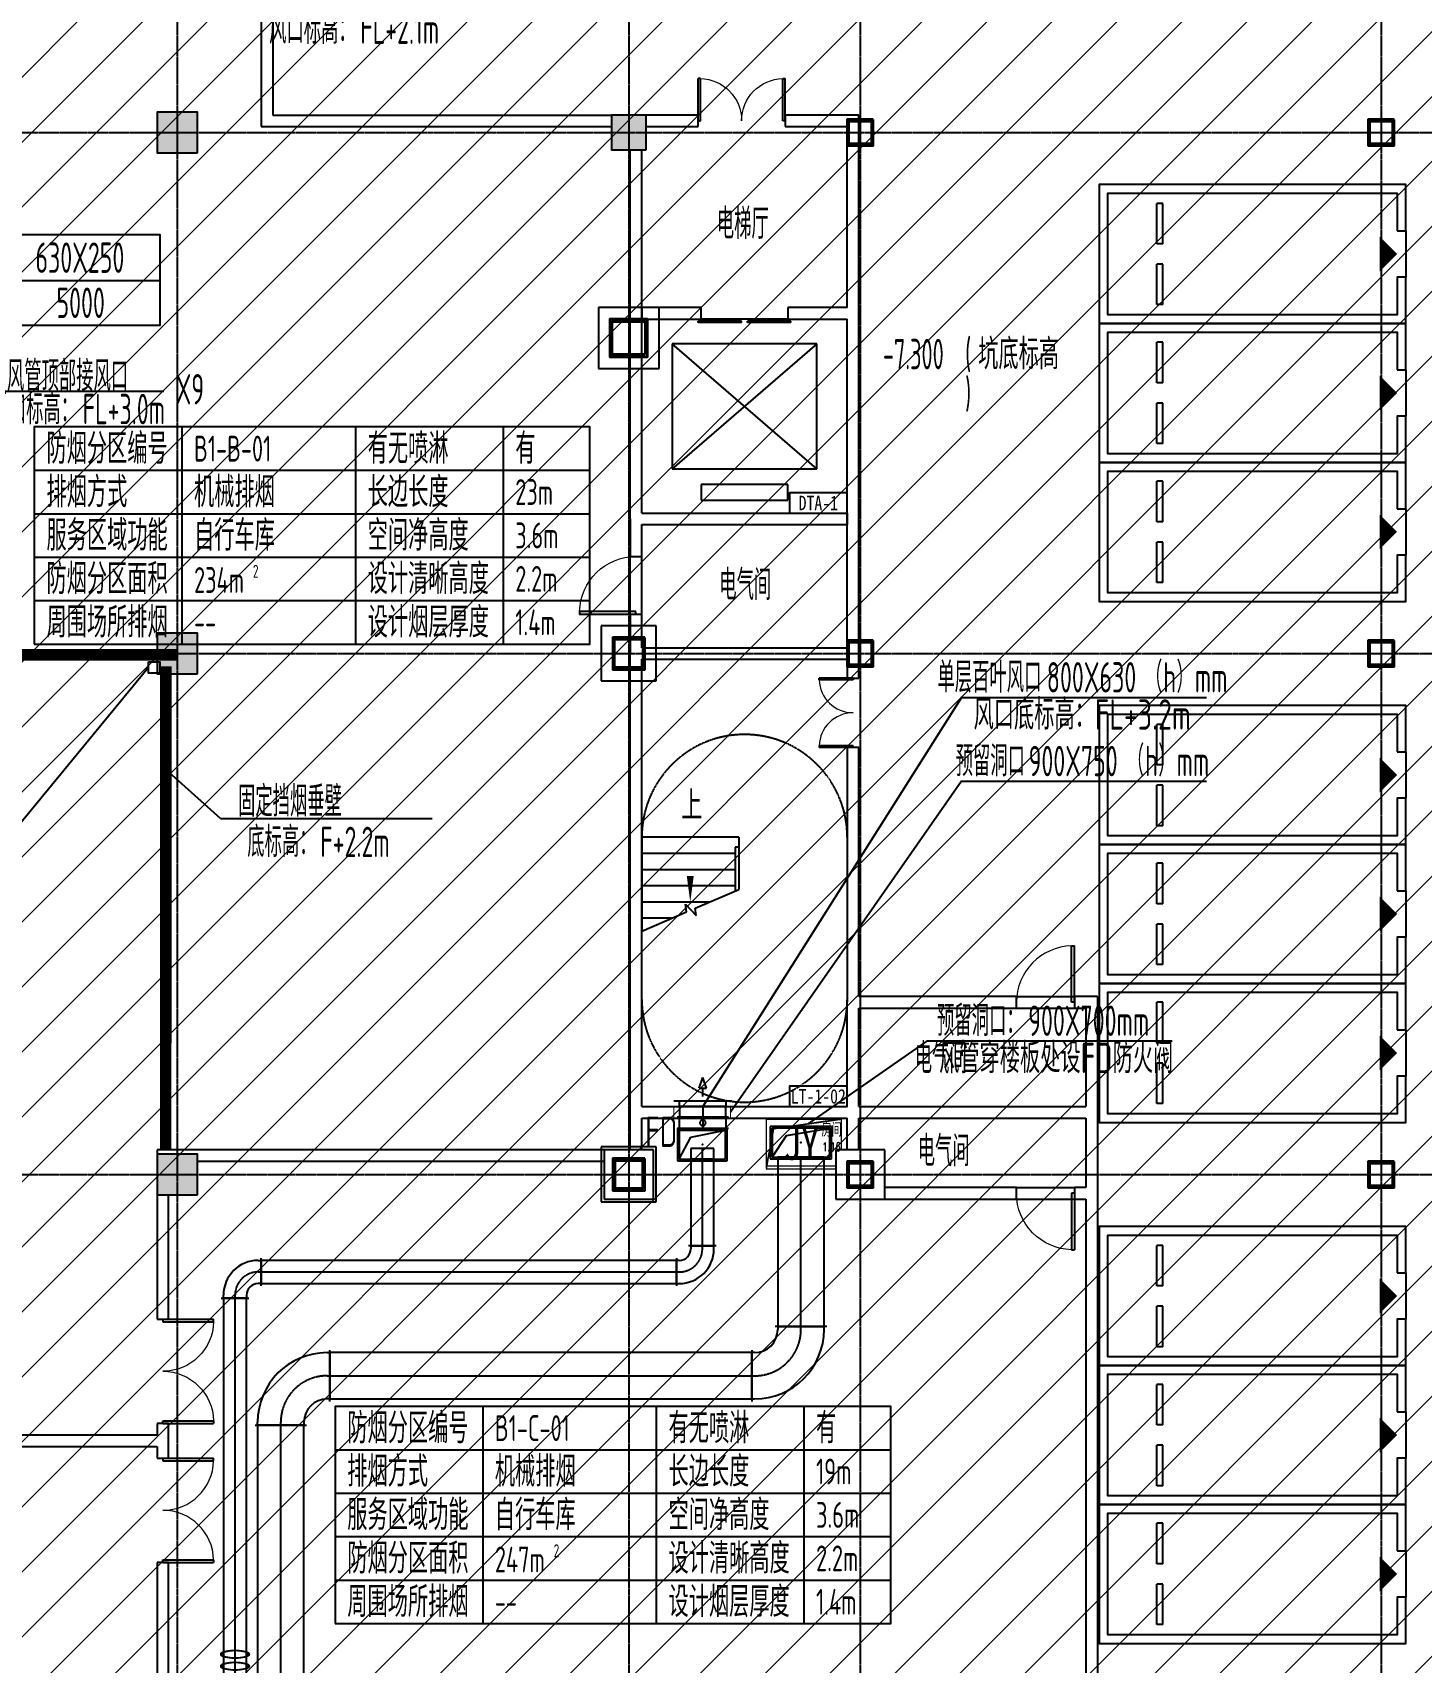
# Model space of a CAD drawing. Extents: x -20827274 to 1300756471, y -549375 to 3431892.
# Drawn here: x -77509 to -53513, y -327688 to -299536 of the extents above; entities that cross this region are included whole.
import ezdxf
from ezdxf.enums import TextEntityAlignment as Align

# ---------------------------------------------------------------- set-up
doc = ezdxf.new("R2010")
doc.units = 0
doc.header["$LTSCALE"] = 10
for name, pattern in [('CENTER2', [1.125, 0.75, -0.125, 0.125, -0.125]), ('DASH', [0.35, 0.25, -0.1]), ('暖附图底图$0$DASH', [0.35, 0.25, -0.1]), ('暖附图底图$0$DOTE', [2.42, 2, -0.2, 0.02, -0.2])]:
    doc.linetypes.add(name, pattern=pattern)
for name, color, linetype in [('1-zs', 3, 'Continuous'), ('1-暖通标注', 4, 'Continuous'), ('1-标注暖通', 4, 'Continuous'), ('DUCT-加压送风中心线', 5, 'CENTER2'), ('DUCT-加压送风标注', 3, 'Continuous'), ('DUCT-加压送风法兰', 2, 'Continuous'), ('DUCT-加压送风管', 1, 'Continuous'), ('DUCT-加压送风管立管', 1, 'Continuous'), ('DUCT-加压送风管端线', 2, 'Continuous'), ('DUCT-加压送风阀门', 7, 'Continuous'), ('DUCT-排风风口', 7, 'Continuous'), ('H-DUCT-加压送风中心线', 5, 'CENTER2'), ('H-DUCT-加压送风法兰', 2, 'Continuous'), ('H-DUCT-加压送风管', 1, 'Continuous'), ('H-DUCT-加压送风管立管', 1, 'Continuous'), ('H-DUCT-加压送风管端线', 2, 'Continuous'), ('H-PUB_TAB', 7, 'Continuous'), ('Hvac-Hide', 8, 'DASH'), ('PUB_HATCH', 8, 'Continuous'), ('暖附图底图$0$00-停车位', 8, 'Continuous'), ('暖附图底图$0$1-标注暖通', 8, 'Continuous'), ('暖附图底图$0$A-COLUMN', 8, 'Continuous'), ('暖附图底图$0$A-EVTR', 8, 'Continuous'), ('暖附图底图$0$A-ROOM_NAME', 8, 'Continuous'), ('暖附图底图$0$A-STAIR', 8, 'Continuous'), ('暖附图底图$0$A-WALL', 8, 'Continuous'), ('暖附图底图$0$A-WINDOW', 8, 'Continuous'), ('暖附图底图$0$DIM_SYMB', 8, 'Continuous'), ('暖附图底图$0$DOOR_FIRE', 8, 'Continuous'), ('暖附图底图$0$DOTE', 8, 'Continuous'), ('暖附图底图$0$PUB_TEXT', 8, 'Continuous'), ('暖附图底图$0$SPACE', 8, 'Continuous'), ('暖附图底图$0$SRC-03F$0$A-SYMB-NUMB-T', 8, 'Continuous'), ('暖附图底图$0$SRC-03F$0$A-WALL', 8, 'Continuous'), ('暖附图底图$0$STAIR', 8, 'Continuous'), ('暖附图底图$0$WINDOW', 8, 'Continuous')]:
    doc.layers.add(name, color=color, linetype=linetype)
for name, color, linetype, lineweight in [('F-非人防区', 105, 'Continuous', 15), ('HOLE', 52, 'Continuous', 15), ('暖附图底图$0$HOLE', 8, 'Continuous', 15), ('暖附图底图$0$钢柱', 8, 'Continuous', 35)]:
    doc.layers.add(name, color=color, linetype=linetype, lineweight=lineweight)
doc.styles.add('8B2_02', font='tssdeng.shx', dxfattribs={"width": 0.6, "bigfont": 'TSSDCHN.shx'})
doc.styles.add('_THVAC_PIPEDN', font='tssdeng.shx', dxfattribs={"width": 0.7, "height": 3.5, "bigfont": 'tssdchn.shx'})
doc.styles.add('暖附图底图$0$8B2_01', font='simhei.ttf', dxfattribs={"width": 0.8})
doc.styles.add('暖附图底图$0$8B2_02', font='tssdeng.shx', dxfattribs={"width": 0.6, "bigfont": 'TSSDCHN.shx'})
doc.styles.add('暖附图底图$0$_TCH_DIM', font='SIMPLEX', dxfattribs={"bigfont": 'GBCBIG'})
doc.styles.add('暖附图底图$0$_TCH_SPACE', font='SIMPLEX', dxfattribs={"height": 5, "bigfont": 'GBCBIG'})
doc.styles.add('暖附图底图$0$SRC-03F$0$ECADI-TXT', font='simplex.shx', dxfattribs={"bigfont": 'hztxt.shx'})
doc.styles.add('暖附图底图$0$Standard', font='TSSDENG.shx', dxfattribs={"width": 0.7, "bigfont": 'TSSDCHN.shx'})

# ---------------------------------------------------------------- blocks, each defined once
blk = doc.blocks.new('$风口$00000098')
for p, q in [((0, 200), (100, 200)), ((0, -200), (0, 200)), ((100, 250), (100, -250)), ((0, 0), (-100, 0)), ((172, 0), (315, 0)), ((315, 31), (500, 0)), ((315, 31), (315, -31)), ((315, -31), (500, 0)), ((100, -200), (0, -200))]:
    blk.add_line(p, q)
blk = doc.blocks.new('暖附图底图$0$车位2400x5300')
at = {"layer": '暖附图底图$0$00-停车位', "color": 251}
for p, q in [((-875, -1000), (-175, -1000)), ((-875, -1100), (-875, -1000)), ((-875, -1100), (-175, -1100)), ((-175, -1100), (-175, -1000)), ((175, -1000), (875, -1000)), ((175, -1100), (175, -1000)), ((175, -1100), (875, -1100)), ((875, -1100), (875, -1000)), ((400, -5300), (-400, -5300))]:
    blk.add_line(p, q, dxfattribs=at)
blk.add_lwpolyline([(400, -5150), (400, -5300), (1200, -5300), (1200, 0), (-1200, 0), (-1200, -5300), (-400, -5300), (-400, -5150), (-1050, -5150), (-1050, -150), (1050, -150), (1050, -5150), (400, -5150)], dxfattribs=at)
blk.add_lwpolyline([(0, -5150, 0, 600, 0), (0, -4850, 600, 600, 0)], format="xyseb", dxfattribs=at)
blk = doc.blocks.new('暖附图底图$0$A$C00330F2E')
at = {"layer": '暖附图底图$0$A-COLUMN'}
for p, q in [((5375, -129350), (4325, -129350)), ((4325, -129350), (4325, -130400)), ((5375, -130400), (5375, -129350)), ((4325, -130400), (5375, -130400)), ((5325, -134850), (4375, -134850)), ((4375, -134850), (4375, -135800)), ((5325, -135800), (5325, -134850)), ((4375, -135800), (5325, -135800)), ((5325, -143850), (4375, -143850)), ((4375, -143850), (4375, -144800)), ((5325, -144800), (5325, -143850)), ((4375, -144800), (5325, -144800))]:
    blk.add_line(p, q, dxfattribs=at)
at = {"layer": '暖附图底图$0$钢柱', "color": 4, "lineweight": 35}
for points in [[(9075, -126100), (8625, -126100), (8625, -126550), (9075, -126550)], [(18075, -126100), (17625, -126100), (17625, -126550), (18075, -126550)], [(9045, -126520), (8655, -126520), (8655, -126130), (9045, -126130)], [(18045, -126520), (17655, -126520), (17655, -126130), (18045, -126130)], [(5175, -129550), (4525, -129550), (4525, -130200), (5175, -130200)], [(5135, -130160), (4565, -130160), (4565, -129590), (5135, -129590)], [(5125, -135050), (4575, -135050), (4575, -135600), (5125, -135600)], [(5095, -135570), (4605, -135570), (4605, -135080), (5095, -135080)], [(9075, -135100), (8625, -135100), (8625, -135550), (9075, -135550)], [(9045, -135520), (8655, -135520), (8655, -135130), (9045, -135130)], [(18075, -135100), (17625, -135100), (17625, -135550), (18075, -135550)], [(18045, -135520), (17655, -135520), (17655, -135130), (18045, -135130)], [(5125, -144050), (4575, -144050), (4575, -144600), (5125, -144600)], [(5095, -144570), (4605, -144570), (4605, -144080), (5095, -144080)], [(9075, -144100), (8625, -144100), (8625, -144550), (9075, -144550)], [(9045, -144520), (8655, -144520), (8655, -144130), (9045, -144130)], [(18075, -144100), (17625, -144100), (17625, -144550), (18075, -144550)], [(18045, -144520), (17655, -144520), (17655, -144130), (18045, -144130)]]:
    blk.add_lwpolyline(points, close=True, dxfattribs=at)
blk = doc.blocks.new('暖附图底图$0$SRC-03F$0$ECADI-TAG-CODE')
at = {"layer": '暖附图底图$0$SRC-03F$0$A-SYMB-NUMB-T', "color": 1}
blk.add_lwpolyline([(3.41, 8.1), (13.41, 8.1), (13.41, 4.6), (3.41, 4.6)], close=True, dxfattribs=at)
at = {"layer": '暖附图底图$0$SRC-03F$0$A-SYMB-NUMB-T', "style": '暖附图底图$0$SRC-03F$0$ECADI-TXT', "width": 0.7}
blk.add_attdef('CODE', text='', height=2.5, dxfattribs=at).set_placement((8.41, 6.35), align=Align.MIDDLE_CENTER)
blk = doc.blocks.new('暖附图底图$0$$DorLib2D$00000002')
for p, q in [((-0.5, 0), (-0.5, 0.4875)), ((-0.475, 0.4875), (-0.5, 0.4875)), ((-0.475, 0), (-0.475, 0.4875)), ((0.475, 0), (0.475, 0.4875)), ((0.475, 0.4875), (0.5, 0.4875)), ((0.5, 0), (0.5, 0.4875)), ((-0.5, 0), (-0.475, 0)), ((0.5, 0), (0.475, 0))]:
    blk.add_line(p, q)
at = {"lineweight": 13}
for centre, start, end in [((-0.4875, 0), 0, 88.53072), ((0.4875, 0), 91.46928, 180)]:
    blk.add_arc(centre, 0.4875, start, end, dxfattribs=at)
blk = doc.blocks.new('暖附图底图$0$$DORLIB2D$00000127')
at = {"color": 0}
for points in [[(-0.533, 0.795), (-0.533, 0.69)], [(-0.033, 0.795), (-0.533, 0.795)], [(-0.033, 0.795), (-0.033, 0.69)], [(0.533, 0.795), (0.033, 0.795)], [(0.033, 0.795), (0.033, 0.69)], [(0.533, 0.795), (0.533, 0.69)], [(-0.033, 0.69), (-0.533, 0.69)], [(0.533, 0.69), (0.033, 0.69)], [(0.5, 0.5), (-0.5, 0.5)]]:
    blk.add_lwpolyline(points, dxfattribs=at)
blk = doc.blocks.new('_FZH')
blk.add_lwpolyline([(-0.5, -0.5), (0.5, -0.5), (0.5, 0.5), (-0.5, 0.5)], close=True)
at = {"layer": 'PUB_HATCH'}
blk.add_solid([(-0.5, -0.5), (0.5, -0.5), (-0.5, 0.5), (0.5, 0.5)], dxfattribs=at)
blk = doc.blocks.new('暖附图底图$0$$DorLib2D$00000001')
for p, q in [((0.45, 0.975), (0.5, 0.975)), ((0.45, 0), (0.45, 0.975)), ((0.5, 0), (0.5, 0.975)), ((0.5, 0), (0.45, 0))]:
    blk.add_line(p, q)
at = {"lineweight": 13}
blk.add_arc((0.475, 0), 0.975, 91.4693, 180, dxfattribs=at)
blk = doc.blocks.new('暖附图底图$0$AFSFCS')
at = {"layer": '暖附图底图$0$A-COLUMN'}
for p, q in [((-66783.6, -318835.4), (-67633.6, -318835.4)), ((-67633.6, -318835.4), (-67633.6, -319685.4)), ((-66783.6, -319685.4), (-66783.6, -318835.4)), ((-62783.6, -318835.4), (-63633.6, -318835.4)), ((-63633.6, -318835.4), (-63633.6, -319685.4)), ((-62783.6, -319685.4), (-62783.6, -318835.4)), ((-67633.6, -319685.4), (-66783.6, -319685.4)), ((-63633.6, -319685.4), (-62783.6, -319685.4))]:
    blk.add_line(p, q, dxfattribs=at)
at = {"layer": '暖附图底图$0$A-COLUMN', "const_width": 20}
for points in [[(-67433.6, -319485.4), (-67433.6, -319035.4), (-66983.6, -319035.4), (-66983.6, -319485.4)], [(-63433.6, -319485.4), (-63433.6, -319035.4), (-62983.6, -319035.4), (-62983.6, -319485.4)]]:
    blk.add_lwpolyline(points, close=True, dxfattribs=at)
at = {"layer": '暖附图底图$0$A-EVTR'}
for p, q in [((-63958.6, -304910.4), (-66458.6, -304910.4)), ((-66458.6, -304910.4), (-66458.6, -307070.4)), ((-63958.6, -307070.4), (-66458.6, -304910.4)), ((-63958.6, -304910.4), (-66458.6, -307070.4)), ((-63958.6, -307070.4), (-63958.6, -304910.4)), ((-66458.6, -307070.4), (-63958.6, -307070.4)), ((-64458.6, -307340.4), (-65958.6, -307340.4)), ((-65958.6, -307340.4), (-65958.6, -307610.4)), ((-64458.6, -307610.4), (-64458.6, -307340.4)), ((-65958.6, -307610.4), (-64458.6, -307610.4))]:
    blk.add_line(p, q, dxfattribs=at)
at = {"layer": '暖附图底图$0$A-STAIR'}
for p, q in [((-66983.6, -313435.4), (-66983.6, -315055.1)), ((-65308.6, -313435.4), (-66983.6, -313435.4)), ((-65368.6, -313605.4), (-65368.6, -314361.5)), ((-65308.6, -313605.4), (-65368.6, -313605.4)), ((-65308.6, -313435.4), (-65308.6, -313605.4)), ((-65308.6, -313605.4), (-65308.6, -314335.8)), ((-65308.6, -313605.4), (-65308.6, -314335.8)), ((-65368.6, -313715.4), (-66983.6, -313715.4)), ((-65368.6, -313995.4), (-66983.6, -313995.4)), ((-65368.6, -314275.4), (-66983.6, -314275.4)), ((-66063.6, -314660), (-65308.6, -314335.8)), ((-65820.1, -314555.4), (-66983.6, -314555.4)), ((-66983.6, -315055.1), (-66210.3, -314723)), ((-66210.3, -314723), (-66229.7, -314589.4)), ((-66229.7, -314589.4), (-66045.4, -314785.3)), ((-66045.4, -314785.3), (-66063.6, -314660)), ((-66472.1, -314835.4), (-66983.6, -314835.4))]:
    blk.add_line(p, q, dxfattribs=at)
at = {"layer": '暖附图底图$0$A-WALL'}
for p, q in [((-73358.6, -295860.4), (-73358.6, -300960.4)), ((-73558.6, -295960.4), (-73558.6, -301160.4)), ((-73558.6, -301160.4), (-67508.6, -301160.4)), ((-73358.6, -300960.4), (-67508.6, -300960.4)), ((-66008.6, -300960.4), (-66908.6, -300960.4)), ((-66908.6, -301160.4), (-66008.6, -301160.4)), ((-66008.6, -301160.4), (-66008.6, -300960.4)), ((-63233.6, -300960.4), (-64508.6, -300960.4)), ((-64508.6, -300960.4), (-64508.6, -301160.4)), ((-64508.6, -301160.4), (-63433.6, -301160.4)), ((-63433.6, -304285.4), (-63433.6, -301160.4)), ((-63233.6, -304385.4), (-63233.6, -300960.4)), ((-67183.6, -307935.4), (-67183.6, -301560.4)), ((-66983.6, -307835.4), (-66983.6, -301560.4)), ((-65958.6, -304285.4), (-66983.6, -304285.4)), ((-66983.6, -304285.4), (-66983.6, -304485.4)), ((-65958.6, -304485.4), (-65958.6, -304285.4)), ((-63433.6, -304285.4), (-64458.6, -304285.4)), ((-64458.6, -304285.4), (-64458.6, -304485.4)), ((-66983.6, -304485.4), (-65958.6, -304485.4)), ((-64458.6, -304485.4), (-63433.6, -304485.4)), ((-63433.6, -310160.4), (-63433.6, -304485.4)), ((-63233.6, -310260.4), (-63233.6, -304385.4)), ((-67183.6, -307935.4), (-67183.6, -308585.4)), ((-66983.6, -307835.4), (-63433.6, -307835.4)), ((-63433.6, -307835.4), (-63433.6, -308035.4)), ((-66983.6, -308035.4), (-63433.6, -308035.4)), ((-66983.6, -308585.4), (-66983.6, -308035.4)), ((-67183.6, -308585.4), (-66983.6, -308585.4)), ((-66983.6, -309585.4), (-67183.6, -309585.4)), ((-67183.6, -309585.4), (-67183.6, -310260.4)), ((-66983.6, -310160.4), (-66983.6, -309585.4)), ((-66983.6, -310160.4), (-63433.6, -310160.4)), ((-67183.6, -318185.4), (-67183.6, -310260.4)), ((-66983.6, -310360.4), (-63433.6, -310360.4)), ((-66983.6, -318085.4), (-66983.6, -310360.4)), ((-63433.6, -310360.4), (-63433.6, -310685.4)), ((-63233.6, -310685.4), (-63233.6, -310260.4)), ((-63433.6, -310685.4), (-63233.6, -310685.4)), ((-63233.6, -311885.4), (-63433.6, -311885.4)), ((-63433.6, -311885.4), (-63433.6, -316285.4)), ((-63233.6, -316185.4), (-63233.6, -311885.4)), ((-63433.6, -318085.4), (-63433.6, -316285.4)), ((-60508.6, -316185.4), (-63233.6, -316185.4)), ((-63233.6, -316385.4), (-60508.6, -316385.4)), ((-63233.6, -318085.4), (-63233.6, -316385.4)), ((-60508.6, -316385.4), (-60508.6, -316185.4)), ((-59108.6, -316185.4), (-59508.6, -316185.4)), ((-59508.6, -316185.4), (-59508.6, -316385.4)), ((-59508.6, -316385.4), (-59308.6, -316385.4)), ((-59308.6, -316385.4), (-59308.6, -318085.4)), ((-59108.6, -316185.4), (-59108.6, -318185.4)), ((-66983.6, -318085.4), (-63433.6, -318085.4)), ((-63233.6, -318085.4), (-59308.6, -318085.4)), ((-67183.6, -318835.4), (-67183.6, -318185.4)), ((-66983.6, -318285.4), (-63433.6, -318285.4)), ((-66983.6, -318835.4), (-66983.6, -318285.4)), ((-63433.6, -318835.4), (-63433.6, -318285.4)), ((-63233.6, -318835.4), (-63233.6, -318285.4)), ((-63233.6, -318285.4), (-59308.6, -318285.4)), ((-59308.6, -318285.4), (-59308.6, -319485.4)), ((-59108.6, -318185.4), (-59108.6, -319598.9)), ((-67633.6, -318835.4), (-75358.6, -318835.4)), ((-75358.6, -318835.4), (-75358.6, -318910.4)), ((-67633.6, -319035.4), (-74658.6, -319035.4)), ((-60508.6, -319485.4), (-62783.6, -319485.4)), ((-60508.6, -319685.4), (-60508.6, -319485.4)), ((-59308.6, -319485.4), (-59508.6, -319485.4)), ((-59508.6, -319485.4), (-59508.6, -319685.4)), ((-75358.6, -319610.4), (-75358.6, -321760.4)), ((-75158.6, -321760.4), (-75158.6, -319610.4)), ((-62783.6, -319685.4), (-60508.6, -319685.4)), ((-59508.6, -319685.4), (-59308.6, -319685.4)), ((-59308.6, -319685.4), (-59308.6, -328260.4)), ((-59108.6, -319598.9), (-59108.6, -328160.4)), ((-75358.6, -321760.4), (-75158.6, -321760.4)), ((-75158.6, -323560.4), (-75358.6, -323560.4)), ((-75358.6, -323560.4), (-75358.6, -323760.4)), ((-75158.6, -323860.4), (-75158.6, -323560.4)), ((-75358.6, -323760.4), (-85108.6, -323760.4)), ((-85108.6, -323960.4), (-75358.6, -323960.4)), ((-75358.6, -323960.4), (-75358.6, -324160.4)), ((-75158.6, -324160.4), (-75158.6, -323860.4)), ((-75358.6, -324160.4), (-75158.6, -324160.4)), ((-75158.6, -325960.4), (-75358.6, -325960.4)), ((-75358.6, -325960.4), (-75358.6, -327910.4)), ((-75158.6, -327910.4), (-75158.6, -325960.4))]:
    blk.add_line(p, q, dxfattribs=at)
at = {"layer": '暖附图底图$0$DIM_SYMB'}
blk.add_lwpolyline([(-66146.1, -313295.4, 0, 0, 0), (-66146.1, -314555.4, 0, 120, 0), (-66146.1, -314105.4, 0, 0, 0)], format="xyseb", dxfattribs=at)
at = {"layer": '暖附图底图$0$DOTE', "color": 127, "linetype": '暖附图底图$0$DOTE', "ltscale": 1.5}
blk.add_line((-75008.6, -155629.3), (-75008.6, -385768.2), dxfattribs=at)
at = {"layer": '暖附图底图$0$DOTE', "color": 16, "linetype": '暖附图底图$0$DOTE', "ltscale": 1.5}
for p, q in [((-67208.6, -155629.3), (-67208.6, -385768.2)), ((-63208.6, -155629.3), (-63208.6, -385768.2)), ((-54208.6, -155629.3), (-54208.6, -385768.2)), ((-113117.3, -301260.4), (10791.4, -301260.4)), ((-113117.3, -310260.4), (145070.3, -310260.4)), ((-113117.3, -319260.4), (145070.3, -319260.4))]:
    blk.add_line(p, q, dxfattribs=at)
at = {"layer": '暖附图底图$0$HOLE', "linetype": '暖附图底图$0$DASH'}
for points in [[(-63433.6, -318835.4), (-63433.6, -318285.4), (-64833.6, -318285.4), (-64833.6, -319160.4), (-63633.6, -319160.4), (-63633.6, -318835.4), (-63433.6, -318835.4)], [(-63433.6, -318285.4), (-64707.5, -318474.8), (-64833.6, -319160.4)]]:
    blk.add_lwpolyline(points, dxfattribs=at)
at = {"layer": '暖附图底图$0$STAIR', "color": 9, "linetype": '暖附图底图$0$DASH'}
for centre, start, end in [((-65208.6, -313435.4), 0, 180), ((-65208.6, -316235.4), 180, 0)]:
    blk.add_arc(centre, 1775, start, end, dxfattribs=at)
at = {"layer": '暖附图底图$0$WINDOW'}
for p, q in [((-67183.6, -309585.4), (-67183.6, -308585.4)), ((-66983.6, -309585.4), (-66983.6, -308585.4)), ((-60508.6, -316185.4), (-59508.6, -316185.4)), ((-60508.6, -316385.4), (-59508.6, -316385.4)), ((-60508.6, -319485.4), (-59508.6, -319485.4)), ((-60508.6, -319685.4), (-59508.6, -319685.4))]:
    blk.add_line(p, q, dxfattribs=at)
blk.add_blockref('暖附图底图$0$A$C00330F2E', (-72058.6, -174935.4))
at = {"layer": '暖附图底图$0$00-停车位', "rotation": 90}
for p in [(-59083.6, -303360.4), (-59083.6, -305760.4), (-59083.6, -308160.4), (-59083.6, -312360.4), (-59083.6, -314760.4), (-59083.6, -317160.4), (-59083.6, -321360.4), (-59083.6, -323760.4), (-59083.6, -326160.4)]:
    blk.add_blockref('暖附图底图$0$车位2400x5300', p, dxfattribs=at)
at = {"layer": '暖附图底图$0$A-COLUMN', "rotation": 90}
for p, xscale, yscale, zscale in [((-75008.6, -301260.4), 700, 700, 700), ((-67208.6, -301260.4), 600, 600, 600), ((-75008.6, -310260.4), 700, 700, 700), ((-75008.6, -319260.4), 700, 700, 700)]:
    blk.add_blockref('_FZH', p, dxfattribs=dict(at, xscale=xscale, yscale=yscale, zscale=zscale))
at = {"layer": '暖附图底图$0$A-WINDOW', "xscale": 1500, "yscale": -200, "zscale": 200}
blk.add_blockref('暖附图底图$0$$DORLIB2D$00000127', (-65208.6, -304385.4), dxfattribs=at)
at = {"layer": '暖附图底图$0$A-WINDOW', "yscale": -1800, "zscale": 200}
for p, xscale, rotation in [((-75258.6, -322660.4), 1800, 90.00000000000034), ((-75258.6, -325060.4), -1800, 90.0000000000002)]:
    blk.add_blockref('暖附图底图$0$$DorLib2D$00000002', p, dxfattribs=dict(at, xscale=xscale, rotation=rotation))
at = {"layer": '暖附图底图$0$DOOR_FIRE', "zscale": 200}
for p, xscale, yscale, rotation in [((-65258.6, -301060.4), -1500, 1500, 359.9999999999991), ((-63333.6, -311285.4), 1200, 1200, 89.9999999999079)]:
    blk.add_blockref('暖附图底图$0$$DorLib2D$00000002', p, dxfattribs=dict(at, xscale=xscale, yscale=yscale, rotation=rotation))
at = {"layer": '暖附图底图$0$SRC-03F$0$A-WALL'}
ref = blk.add_blockref('暖附图底图$0$SRC-03F$0$ECADI-TAG-CODE', (-63092.8, -308295.4), dxfattribs=dict(at, xscale=-100, yscale=100, zscale=100))
ref.add_attrib('CODE', 'DTA-1', dxfattribs={"layer": '暖附图底图$0$SRC-03F$0$A-SYMB-NUMB-T', "height": 250, "style": '暖附图底图$0$8B2_01', "width": 0.8}).set_placement((-63933.6, -307660.4), align=Align.MIDDLE_CENTER)
ref = blk.add_blockref('暖附图底图$0$SRC-03F$0$ECADI-TAG-CODE', (-63092.8, -318545.4), dxfattribs=dict(at, xscale=-100, yscale=100, zscale=100))
ref.add_attrib('CODE', 'LT-1-02', dxfattribs={"layer": '暖附图底图$0$SRC-03F$0$A-SYMB-NUMB-T', "height": 250, "style": '暖附图底图$0$8B2_01', "width": 0.8}).set_placement((-63933.6, -317910.4), align=Align.MIDDLE_CENTER)
at = {"layer": '暖附图底图$0$WINDOW', "xscale": -1000, "yscale": 1000, "zscale": 200, "rotation": 89.99999988680901}
blk.add_blockref('暖附图底图$0$$DorLib2D$00000001', (-67083.6, -309085.4), dxfattribs=at)
at = {"layer": '暖附图底图$0$WINDOW', "xscale": 1000, "zscale": 200}
for p, yscale in [((-60008.6, -316285.4), 1000), ((-60008.6, -319585.4), -1000)]:
    blk.add_blockref('暖附图底图$0$$DorLib2D$00000001', p, dxfattribs=dict(at, yscale=yscale))
at = {"layer": '暖附图底图$0$A-ROOM_NAME', "style": '暖附图底图$0$8B2_02', "width": 0.6}
for s, p in [('电梯厅', (-65687, -303100.8)), ('电气间', (-65644.7, -309338.8)), ('电气间', (-62267.9, -317515.4)), ('电气间', (-62216.9, -319119))]:
    blk.add_text(s, height=525, dxfattribs=at).set_placement(p)
at = {"layer": '暖附图底图$0$A-ROOM_NAME', "color": 1, "style": '暖附图底图$0$8B2_01', "width": 0.8}
blk.add_text('JY', height=563.29, dxfattribs=at).set_placement((-64535.6, -319007.6))
at = {"layer": '暖附图底图$0$DIM_SYMB', "color": 7, "style": '暖附图底图$0$_TCH_DIM'}
blk.add_text('上', height=506.4, dxfattribs=at).set_placement((-66302.5, -313137.9))
at = {"layer": '暖附图底图$0$PUB_TEXT', "style": '暖附图底图$0$Standard'}
for s, width, p in [('-7.300', 0.56, (-62817.8, -305352)), ('(', 0.56, (-61396.8, -305352)), ('坑底标高', 0.7, (-61170.6, -305352)), (')', 0.56, (-61396.8, -306034.5))]:
    blk.add_text(s, height=525, dxfattribs=dict(at, width=width)).set_placement(p)
at = {"layer": '暖附图底图$0$SPACE', "style": '暖附图底图$0$_TCH_SPACE'}
blk.add_text('房间', height=241.13, dxfattribs=at).set_placement((-63878.3, -318607.4))
at = {"layer": '暖附图底图$0$SPACE', "style": '暖附图底图$0$_TCH_SPACE', "width": 0.705882}
blk.add_text('1.16', height=148.75, dxfattribs=at).set_placement((-63862.9, -318856.7))
blk = doc.blocks.new('暖附图底图')
at = {"layer": '暖附图底图$0$1-标注暖通', "linetype": '暖附图底图$0$DASH'}
blk.add_blockref('暖附图底图$0$AFSFCS', (500000, 0), dxfattribs=at)

msp = doc.modelspace()

# ---------------------------------------------------------------- hatches: boundary and pattern name
at = {"layer": 'F-非人防区'}
h = msp.add_hatch(dxfattribs=at)
h.set_pattern_fill('ANSI31', color=8, scale=500)
h.set_pattern_definition([(45, (-67108.6, 126739.6), (-561.266, 561.266), [])])
edge = h.paths.add_edge_path()
edge.add_line((26041.4, -160910.4), (26041.4, -174910.4))
edge.add_line((26041.4, -174910.4), (44466.4, -174910.4))
edge.add_line((44466.4, -174910.4), (44466.4, -230535.4))
edge.add_line((44466.4, -230535.4), (29591.4, -230535.4))
edge.add_line((29591.4, -230535.4), (29591.4, -228585.4))
edge.add_line((29591.4, -228585.4), (32466.4, -228585.4))
edge.add_line((32466.4, -228585.4), (32466.4, -223185.4))
edge.add_line((32466.4, -223185.4), (6116.4, -223185.4))
edge.add_line((6116.4, -223185.4), (6116.4, -236210.4))
edge.add_line((6116.4, -236210.4), (5916.4, -236210.4))
edge.add_line((5916.4, -236210.4), (5921.1, -289912.2))
edge.add_line((5921.1, -289912.2), (35191.4, -289912.2))
edge.add_line((35191.4, -289912.2), (35191.4, -296310.4))
edge.add_line((35191.4, -296310.4), (35041.4, -296310.4))
edge.add_line((35041.4, -296310.4), (35041.4, -296910.4))
edge.add_line((35041.4, -296910.4), (35641.4, -296910.4))
edge.add_line((35641.4, -296910.4), (44736.4, -305099.6))
edge.add_line((44736.4, -305099.6), (22456.5, -329844))
edge.add_line((22456.5, -329844), (22456.5, -340006.4))
edge.add_line((22456.5, -340006.4), (-13248.1, -379660.4))
edge.add_line((-13248.1, -379660.4), (-90108.6, -379660.4))
edge.add_line((-90108.6, -379660.4), (-90108.6, -373660.4))
edge.add_line((-90108.6, -373660.4), (-91358.6, -373660.4))
edge.add_arc((-91358.6, -361660.4), 12000, 180, 270, ccw=False)
edge.add_line((-103358.6, -361660.4), (-103358.6, -333450.4))
edge.add_line((-103358.6, -333450.4), (-95358.6, -333436.6))
edge.add_line((-95358.6, -333436.6), (-95358.6, -160610.4))
edge.add_line((-95358.6, -160610.4), (-86333.4, -160610.4))
edge.add_line((-86333.4, -160610.4), (-86333.6, -149790))
edge.add_line((-86333.6, -149790), (-73433.4, -149790))
edge.add_line((-73433.4, -149790), (-73433.4, -160610.4))
edge.add_line((-73433.4, -160610.4), (26041.4, -160910.4))

# ---------------------------------------------------------------- linework, layer by layer
at = {"layer": '1-暖通标注'}
for p, q in [((-61461.1, -311021.3), (-65929.7, -318085.4)), ((-62055.7, -316953), (-64120.6, -318392.6))]:
    msp.add_line(p, q, dxfattribs=at)
at = {"layer": '1-标注暖通'}
for p, q in [((-78364.9, -305732.1, -600), (-75242.2, -305732.1, -600)), ((-75508.6, -310502.3), (-78468.2, -314099.9, 2000)), ((-61461.1, -311021.3), (-57223.9, -311021.3)), ((-74263.1, -313110.1), (-75208.8, -312265.5)), ((-61461.1, -312467.6), (-57223.9, -312467.6)), ((-74263.1, -313110.1), (-70602.6, -313110.1)), ((-62055.7, -316953), (-57818.4, -316953))]:
    msp.add_line(p, q, dxfattribs=at)
at = {"layer": '1-标注暖通', "color": 1}
msp.add_line((-61461.1, -312467.6), (-65451.5, -318185.4), dxfattribs=at)
at = {"layer": '1-标注暖通'}
for points in [[(-79242.4, -304587.3), (-75306.5, -304587.3), (-75306.5, -303028.5), (-79242.4, -303028.5)], [(-75508.6, -310402.3), (-75308.6, -310402.3), (-75308.6, -310602.3), (-75508.6, -310602.3)]]:
    msp.add_lwpolyline(points, close=True, dxfattribs=at)
msp.add_lwpolyline([(-79242.4, -303818.9), (-75306.5, -303818.9)], dxfattribs=at)
at = {"layer": '1-标注暖通', "linetype": 'DASH', "const_width": 200}
for points in [[(-75008.6, -310282.1), (-95158.6, -310282.1)], [(-75208.6, -310482.1), (-75209.3, -318835.4)]]:
    msp.add_lwpolyline(points, dxfattribs=at)
at = {"layer": '1-标注暖通', "color": 1, "const_width": 20}
for points in [[(-66429.2, -318085.4), (-66429.2, -318285.4)], [(-65451.5, -318085.4), (-65451.5, -318285.4)]]:
    msp.add_lwpolyline(points, dxfattribs=at)
at = {"layer": 'DUCT-加压送风中心线'}
for p, q in [((-65929.7, -318085.4), (-65929.7, -318267.5)), ((-65929.7, -318467.9), (-65929.7, -318493.5))]:
    msp.add_line(p, q, dxfattribs=at)
at = {"layer": 'DUCT-加压送风法兰'}
for p, q in [((-65484.7, -318267.6), (-66374.7, -318267.6)), ((-65484.7, -318467.8), (-66374.7, -318467.8))]:
    msp.add_line(p, q, dxfattribs=at)
at = {"layer": 'DUCT-加压送风法兰', "color": 18, "true_color": 0x000000}
for p in [(-65929.7, -318267.5), (-65929.7, -318267.7), (-65929.7, -318467.7), (-65929.7, -318467.9)]:
    msp.add_point(p, dxfattribs=at)
at = {"layer": 'DUCT-加压送风管'}
for p, q in [((-66329.7, -318085.4), (-66329.7, -318267.5)), ((-65529.7, -318085.4), (-66329.7, -318085.4)), ((-65529.7, -318267.5), (-65529.7, -318085.4)), ((-66329.7, -318267.5), (-65529.7, -318267.5)), ((-66329.7, -318467.7), (-66329.7, -318267.7)), ((-65529.7, -318267.7), (-65529.7, -318467.7)), ((-66329.7, -318467.9), (-66329.7, -318493.5)), ((-65529.7, -318467.9), (-66329.7, -318467.9)), ((-65529.7, -318493.5), (-65529.7, -318467.9))]:
    msp.add_line(p, q, dxfattribs=at)
at = {"layer": 'DUCT-加压送风管立管'}
for p, q in [((-65536.4, -318493.5), (-66336.4, -318493.5)), ((-66336.4, -318493.5), (-66336.4, -318993.5)), ((-65536.4, -318993.5), (-65536.4, -318493.5)), ((-66336.4, -318993.5), (-65536.4, -318993.5))]:
    msp.add_line(p, q, dxfattribs=at)
at = {"layer": 'DUCT-加压送风管端线'}
for p, q in [((-65529.7, -318267.7), (-66329.7, -318267.7)), ((-66336.4, -318993.5), (-66136.4, -318618.5)), ((-65529.7, -318467.7), (-66329.7, -318467.7)), ((-66136.4, -318618.5), (-65536.4, -318493.5))]:
    msp.add_line(p, q, dxfattribs=at)
at = {"layer": 'DUCT-加压送风阀门'}
for p, q in [((-65978.9, -318358.3), (-65979.6, -318364.5)), ((-65979.6, -318364.5), (-65979.6, -318370.8)), ((-65979.6, -318370.8), (-65978.9, -318377.1)), ((-65977.3, -318352.2), (-65978.9, -318358.3)), ((-65978.9, -318377.1), (-65977.3, -318383.1)), ((-65975, -318346.4), (-65977.3, -318352.2)), ((-65977.3, -318383.1), (-65975, -318389)), ((-65972, -318340.9), (-65975, -318346.4)), ((-65975, -318389), (-65972, -318394.5)), ((-65968.3, -318335.8), (-65972, -318340.9)), ((-65972, -318394.5), (-65968.3, -318399.6)), ((-65964, -318331.2), (-65968.3, -318335.8)), ((-65968.3, -318399.6), (-65964, -318404.1)), ((-65959.1, -318327.2), (-65964, -318331.2)), ((-65953.8, -318323.9), (-65959.1, -318327.2)), ((-65948.2, -318321.2), (-65953.8, -318323.9)), ((-65942.2, -318319.3), (-65948.2, -318321.2)), ((-65936, -318318.1), (-65942.2, -318319.3)), ((-65929.7, -318317.7), (-65936, -318318.1)), ((-65929.7, -318280.2), (-65929.7, -318455.2)), ((-65923.5, -318318.1), (-65929.7, -318317.7)), ((-65917.3, -318319.3), (-65923.5, -318318.1)), ((-65911.3, -318321.2), (-65917.3, -318319.3)), ((-65905.7, -318323.9), (-65911.3, -318321.2)), ((-65900.4, -318327.2), (-65905.7, -318323.9)), ((-65895.5, -318331.2), (-65900.4, -318327.2)), ((-65891.2, -318335.8), (-65895.5, -318331.2)), ((-65895.5, -318404.1), (-65891.2, -318399.6)), ((-65887.5, -318340.9), (-65891.2, -318335.8)), ((-65891.2, -318399.6), (-65887.5, -318394.5)), ((-65884.5, -318346.4), (-65887.5, -318340.9)), ((-65887.5, -318394.5), (-65884.5, -318389)), ((-65882.2, -318352.2), (-65884.5, -318346.4)), ((-65884.5, -318389), (-65882.2, -318383.1)), ((-65880.6, -318358.3), (-65882.2, -318352.2)), ((-65882.2, -318383.1), (-65880.6, -318377.1)), ((-65879.8, -318364.5), (-65880.6, -318358.3)), ((-65880.6, -318377.1), (-65879.8, -318370.8)), ((-65879.8, -318370.8), (-65879.8, -318364.5)), ((-65964, -318404.1), (-65959.1, -318408.1)), ((-65959.1, -318408.1), (-65953.8, -318411.5)), ((-65953.8, -318411.5), (-65948.2, -318414.2)), ((-65948.2, -318414.2), (-65942.2, -318416.1)), ((-65942.2, -318416.1), (-65936, -318417.3)), ((-65936, -318417.3), (-65929.7, -318417.7)), ((-65929.7, -318417.7), (-65923.5, -318417.3)), ((-65923.5, -318417.3), (-65917.3, -318416.1)), ((-65917.3, -318416.1), (-65911.3, -318414.2)), ((-65911.3, -318414.2), (-65905.7, -318411.5)), ((-65905.7, -318411.5), (-65900.4, -318408.1)), ((-65900.4, -318408.1), (-65895.5, -318404.1))]:
    msp.add_line(p, q, dxfattribs=at)
at = {"layer": 'H-DUCT-加压送风中心线'}
for p, q in [((-64233.6, -321887.5), (-64233.6, -318960.4)), ((-65936.4, -320493.7), (-65936.4, -319023.5)), ((-65936.4, -320543.9), (-65936.4, -320493.9)), ((-73611.3, -320943.9), (-73561.3, -320943.9)), ((-73561.1, -320943.9), (-66386.6, -320943.9)), ((-66386.4, -320943.9), (-66336.4, -320943.9)), ((-74011.3, -321393.9), (-74011.3, -321343.9)), ((-74011.3, -335507.4), (-74011.3, -321394.1)), ((-64233.6, -321937.7), (-64233.6, -321887.7)), ((-72421, -322737.7), (-72371, -322737.7)), ((-72370.8, -322737.7), (-65083.8, -322737.7)), ((-65083.6, -322737.7), (-65033.6, -322737.7)), ((-73221, -323587.7), (-73221, -323537.7)), ((-73221, -335478.9), (-73221, -323587.9))]:
    msp.add_line(p, q, dxfattribs=at)
for centre, radius, start, end in [((-66336.4, -320543.9), 400, 270, 0), ((-73611.3, -321343.9), 400, 90, 180), ((-65033.6, -321937.7), 800, 270, 0), ((-72421, -323537.7), 800, 90, 180)]:
    msp.add_arc(centre, radius, start, end, dxfattribs=at)
at = {"layer": 'H-DUCT-加压送风法兰'}
for p, q in [((-66366.4, -318463.5), (-66366.4, -319023.5)), ((-65506.4, -318463.5), (-66366.4, -318463.5)), ((-65506.4, -319023.5), (-65506.4, -318463.5)), ((-64763.6, -318430.4), (-64763.6, -318990.4)), ((-63703.6, -318430.4), (-64763.6, -318430.4)), ((-63703.6, -318990.4), (-63703.6, -318430.4)), ((-66366.4, -319023.5), (-65506.4, -319023.5)), ((-64763.6, -318990.4), (-64633.6, -318990.4)), ((-63833.6, -318990.4), (-63703.6, -318990.4)), ((-65698.9, -320493.8), (-66173.9, -320493.8)), ((-73561.2, -321181.4), (-73561.2, -320706.4)), ((-66386.5, -320706.4), (-66386.5, -321181.4)), ((-74248.8, -321394), (-73773.8, -321394)), ((-63788.6, -321887.6), (-64678.6, -321887.6)), ((-72370.9, -323182.7), (-72370.9, -322292.7)), ((-65083.7, -322292.7), (-65083.7, -323182.7)), ((-73666, -323587.8), (-72776, -323587.8))]:
    msp.add_line(p, q, dxfattribs=at)
at = {"layer": 'H-DUCT-加压送风法兰', "color": 18, "true_color": 0x000000}
for p in [(-65936.4, -318743.5, -0.1), (-65936.4, -318743.5, 0.1), (-64233.6, -318710.4, -0.1), (-64233.6, -318710.4, 0.1), (-65936.4, -320493.7), (-65936.4, -320493.9), (-73561.3, -320943.9), (-73561.1, -320943.9), (-66386.6, -320943.9), (-66386.4, -320943.9), (-74011.3, -321393.9), (-74011.3, -321394.1), (-64233.6, -321887.5, 2000), (-64233.6, -321887.7, 2000), (-72371, -322737.7, 2000), (-72370.8, -322737.7, 2000), (-65083.8, -322737.7, 2000), (-65083.6, -322737.7, 2000), (-73221, -323587.7, 2000), (-73221, -323587.9, 2000)]:
    msp.add_point(p, dxfattribs=at)
at = {"layer": 'H-DUCT-加压送风管'}
for p, q in [((-64633.6, -318960.4), (-64633.6, -321887.5)), ((-63833.6, -321887.5), (-63833.6, -318960.4)), ((-65736.4, -318993.5), (-66136.4, -318993.5)), ((-66136.4, -319023.5), (-66136.4, -320493.7)), ((-65736.4, -320493.7), (-65736.4, -319023.5)), ((-66136.4, -320493.7), (-65736.4, -320493.7)), ((-66136.4, -320493.9), (-66136.4, -320543.9)), ((-65736.4, -320543.9), (-65736.4, -320493.9)), ((-73611.3, -320743.9), (-73561.3, -320743.9)), ((-66386.6, -320743.9), (-73561.1, -320743.9)), ((-73561.1, -320743.9), (-73561.1, -321143.9)), ((-66386.6, -321143.9), (-66386.6, -320743.9)), ((-66336.4, -320743.9), (-66386.4, -320743.9)), ((-73561.3, -321143.9), (-73611.3, -321143.9)), ((-73561.1, -321143.9), (-66386.6, -321143.9)), ((-66386.4, -321143.9), (-66336.4, -321143.9)), ((-74211.3, -321393.9), (-74211.3, -321343.9)), ((-73811.3, -321394.1), (-74211.3, -321394.1)), ((-74211.3, -321394.1), (-74211.3, -335507.4)), ((-73811.3, -321343.9), (-73811.3, -321393.9)), ((-73811.3, -335507.4), (-73811.3, -321394.1)), ((-64633.6, -321887.5), (-63833.6, -321887.5)), ((-64633.6, -321887.7), (-64633.6, -321937.7)), ((-63833.6, -321937.7), (-63833.6, -321887.7)), ((-72421, -322337.7), (-72371, -322337.7)), ((-65083.8, -322337.7), (-72370.8, -322337.7)), ((-72370.8, -322337.7), (-72370.8, -323137.7)), ((-65083.8, -323137.7), (-65083.8, -322337.7)), ((-65033.6, -322337.7), (-65083.6, -322337.7)), ((-72371, -323137.7), (-72421, -323137.7)), ((-72370.8, -323137.7), (-65083.8, -323137.7)), ((-65083.6, -323137.7), (-65033.6, -323137.7)), ((-73621, -323587.7), (-73621, -323537.7)), ((-72821, -323587.9), (-73621, -323587.9)), ((-73621, -323587.9), (-73621, -335478.9)), ((-72821, -323537.7), (-72821, -323587.7)), ((-72821, -335478.9), (-72821, -323587.9))]:
    msp.add_line(p, q, dxfattribs=at)
for centre, radius, start, end in [((-66336.4, -320543.9), 600, 270, 0), ((-66336.4, -320543.9), 200, 270, 0), ((-73611.3, -321343.9), 600, 90, 180), ((-73611.3, -321343.9), 200, 90, 180), ((-65033.6, -321937.7), 1200, 270, 360), ((-65033.6, -321937.7), 400, 270, 0), ((-72421, -323537.7), 1200, 90, 180), ((-72421, -323537.7), 400, 90, 180)]:
    msp.add_arc(centre, radius, start, end, dxfattribs=at)
at = {"layer": 'H-DUCT-加压送风管', "color": 18, "true_color": 0x000000}
for p in [(-65936.4, -320493.9), (-73561.3, -320943.9), (-66386.4, -320943.9), (-74011.3, -321393.9), (-64233.6, -321887.7, 2000), (-72371, -322737.7, 2000), (-65083.6, -322737.7, 2000), (-73221, -323587.7, 2000)]:
    msp.add_point(p, dxfattribs=at)
at = {"layer": 'H-DUCT-加压送风管立管'}
for p, q in [((-63733.6, -318460.4), (-64733.6, -318460.4)), ((-64733.6, -318460.4), (-64733.6, -318960.4)), ((-63733.6, -318960.4), (-63733.6, -318460.4)), ((-64733.6, -318960.4), (-63733.6, -318960.4))]:
    msp.add_line(p, q, dxfattribs=at)
at = {"layer": 'H-DUCT-加压送风管端线'}
for p, q in [((-64733.6, -318960.4), (-64483.6, -318585.4)), ((-64483.6, -318585.4), (-63733.6, -318460.4)), ((-65736.4, -320493.9), (-66136.4, -320493.9)), ((-73561.3, -320743.9), (-73561.3, -321143.9)), ((-66386.4, -321143.9), (-66386.4, -320743.9)), ((-74211.3, -321393.9), (-73811.3, -321393.9)), ((-63833.6, -321887.7), (-64633.6, -321887.7)), ((-72371, -322337.7), (-72371, -323137.7)), ((-65083.6, -323137.7), (-65083.6, -322337.7)), ((-73621, -323587.7), (-72821, -323587.7))]:
    msp.add_line(p, q, dxfattribs=at)
at = {"layer": 'H-PUB_TAB'}
for points in [[(-77479.4, -310097.1), (-67879.4, -310097.1), (-67879.4, -306347.1), (-77479.4, -306347.1)], [(-72282.3, -327015.9), (-62682.3, -327015.9), (-62682.3, -323265.9), (-72282.3, -323265.9)]]:
    msp.add_lwpolyline(points, close=True, dxfattribs=at)
for points in [[(-74929.4, -306347.1), (-74929.4, -310097.1)], [(-71929.4, -306347.1), (-71929.4, -310097.1)], [(-69379.4, -306347.1), (-69379.4, -310097.1)], [(-77479.4, -307097.1), (-67879.4, -307097.1)], [(-77479.4, -307847.1), (-67879.4, -307847.1)], [(-77479.4, -308597.1), (-67879.4, -308597.1)], [(-77479.4, -309347.1), (-67879.4, -309347.1)], [(-69732.3, -323265.9), (-69732.3, -327015.9)], [(-66732.3, -323265.9), (-66732.3, -327015.9)], [(-64182.3, -323265.9), (-64182.3, -327015.9)], [(-72282.3, -324015.9), (-62682.3, -324015.9)], [(-72282.3, -324765.9), (-62682.3, -324765.9)], [(-72282.3, -325515.9), (-62682.3, -325515.9)], [(-72282.3, -326265.9), (-62682.3, -326265.9)]]:
    msp.add_lwpolyline(points, dxfattribs=at)
at = {"layer": 'HOLE', "linetype": 'DASH'}
for points in [[(-63533.6, -318835.4), (-63533.6, -318310.4), (-64833.6, -318310.4), (-64833.6, -319110.4), (-63633.6, -319110.4), (-63633.6, -318835.4), (-63533.6, -318835.4)], [(-63533.6, -318310.4), (-64707.5, -318474.8), (-64833.6, -319110.4)]]:
    msp.add_lwpolyline(points, dxfattribs=at)
at = {"layer": 'Hvac-Hide'}
for p, q in [((-66329.7, -318493.5), (-65536.4, -318493.5)), ((-65736.4, -318813.5), (-66136.4, -318813.5)), ((-66136.4, -318813.5), (-66136.4, -318993.5)), ((-65936.4, -318993.5), (-65936.4, -318813.5)), ((-65736.4, -318993.5), (-65736.4, -318813.5)), ((-63833.6, -318960.4), (-64633.6, -318960.4)), ((-64633.6, -318990.4), (-63833.6, -318990.4))]:
    msp.add_line(p, q, dxfattribs=at)

# ---------------------------------------------------------------- block references
at = {"layer": '1-zs'}
msp.add_blockref('暖附图底图', (-500000, 0), dxfattribs=at)
at = {"layer": 'DUCT-排风风口', "color": 1, "yscale": 2, "rotation": 90}
msp.add_blockref('$风口$00000098', (-65929.7, -318085.4, 2600), dxfattribs=at)

# ---------------------------------------------------------------- texts
at = {"layer": '1-暖通标注', "style": '8B2_02', "width": 0.7}
for s, p in [('风口底标高：FL+3.2m', (-61251, -311577.7)), ('风管穿楼板处设FD防火阀', (-61845.5, -317509.4)), ('FD', (-66924.1, -318785.4))]:
    msp.add_text(s, height=525, dxfattribs=at).set_placement(p)
at = {"layer": '1-标注暖通', "style": '8B2_02', "width": 0.6}
for s, p in [('风口标高：', (-73422.9, -299731)), ('FL+2.1m', (-71847.9, -299731)), ('630X250', (-77459.9, -303686.2)), ('5000', (-77096.5, -304465.6)), ('风管顶部接风口', (-77953, -305731.2, -600)), ('X9', (-75038.4, -305959.1, -600)), ('风口标高：', (-78219.6, -306301.4, -600)), ('FL+3.0m', (-76644.6, -306301.4, -600)), ('单层百叶风口', (-61875.2, -310935)), ('800X630', (-59985.2, -310935)), ('（', (-58289, -310935)), ('h', (-57974, -310935)), ('）', (-57743.8, -310935)), ('mm', (-57428.8, -310935)), ('预留洞口', (-61560.2, -312381.3)), ('900X750', (-60300.2, -312381.3)), ('（', (-58604, -312381.3)), ('h', (-58289, -312381.3)), ('）', (-58058.8, -312381.3)), ('mm', (-57743.8, -312381.3)), ('固定挡烟垂壁', (-73959.9, -313077.3)), ('底标高：', (-73799.8, -313777.8)), ('F+2.2m', (-72539.8, -313777.8)), ('预留洞口：', (-61882.1, -316866.7)), ('900X700mm', (-60307.1, -316866.7))]:
    msp.add_text(s, height=525, dxfattribs=at).set_placement(p)
at = {"layer": 'DUCT-加压送风标注', "style": '8B2_02', "width": 0.6}
msp.add_text('400', height=525, rotation=90, dxfattribs=at).set_placement((-73748.8, -328082.5))
at = {"layer": 'H-PUB_TAB', "style": '_THVAC_PIPEDN'}
for s, height, width, p in [('防烟分区编号', 525, 0.7, (-77269.4, -306984.6)), ('B1-B-01', 446.25, 0.658824, (-74719.4, -306945.2)), ('有无喷淋', 525, 0.7, (-71719.4, -306984.6)), ('有', 525, 0.7, (-69169.4, -306984.6)), ('排烟方式', 525, 0.7, (-77269.4, -307734.6)), ('机械排烟', 525, 0.7, (-74719.4, -307734.6)), ('长边长度', 525, 0.7, (-71719.4, -307734.6)), ('23m', 446.25, 0.658824, (-69169.4, -307695.2)), ('服务区域功能', 525, 0.7, (-77269.4, -308484.6)), ('自行车库', 525, 0.7, (-74719.4, -308484.6)), ('空间净高度', 525, 0.7, (-71719.4, -308484.6)), ('3.6m', 446.25, 0.658824, (-69169.4, -308445.2)), ('防烟分区面积', 525, 0.7, (-77269.4, -309234.6)), ('234m', 446.25, 0.658824, (-74719.4, -309214.9)), ('2', 223.1, 0.658824, (-73701.8, -308952.4)), ('设计清晰高度', 525, 0.7, (-71719.4, -309234.6)), ('2.2m', 446.25, 0.658824, (-69169.4, -309195.2)), ('周围场所排烟', 525, 0.7, (-77269.4, -309984.6)), ('设计烟层厚度', 525, 0.7, (-71719.4, -309984.6)), ('1.4m', 446.25, 0.658824, (-69169.4, -309945.2)), ('--', 446.25, 0.658824, (-74719.4, -309945.2)), ('防烟分区编号', 525, 0.7, (-72072.3, -323903.4)), ('B1-C-01', 446.25, 0.658824, (-69522.3, -323864)), ('有无喷淋', 525, 0.7, (-66522.3, -323903.4)), ('有', 525, 0.7, (-63972.3, -323903.4)), ('排烟方式', 525, 0.7, (-72072.3, -324653.4)), ('机械排烟', 525, 0.7, (-69522.3, -324653.4)), ('长边长度', 525, 0.7, (-66522.3, -324653.4)), ('19m', 446.25, 0.658824, (-63972.3, -324614)), ('服务区域功能', 525, 0.7, (-72072.3, -325403.4)), ('自行车库', 525, 0.7, (-69522.3, -325403.4)), ('空间净高度', 525, 0.7, (-66522.3, -325403.4)), ('3.6m', 446.25, 0.658824, (-63972.3, -325364)), ('防烟分区面积', 525, 0.7, (-72072.3, -326153.4)), ('247m', 446.25, 0.658824, (-69522.3, -326133.7)), ('2', 223.1, 0.658824, (-68504.6, -325871.2)), ('设计清晰高度', 525, 0.7, (-66522.3, -326153.4)), ('2.2m', 446.25, 0.658824, (-63972.3, -326114)), ('周围场所排烟', 525, 0.7, (-72072.3, -326903.4)), ('设计烟层厚度', 525, 0.7, (-66522.3, -326903.4)), ('1.4m', 446.25, 0.658824, (-63972.3, -326864)), ('--', 446.25, 0.658824, (-69522.3, -326864))]:
    msp.add_text(s, height=height, dxfattribs=dict(at, width=width)).set_placement(p)

doc.saveas('drawing.dxf')
